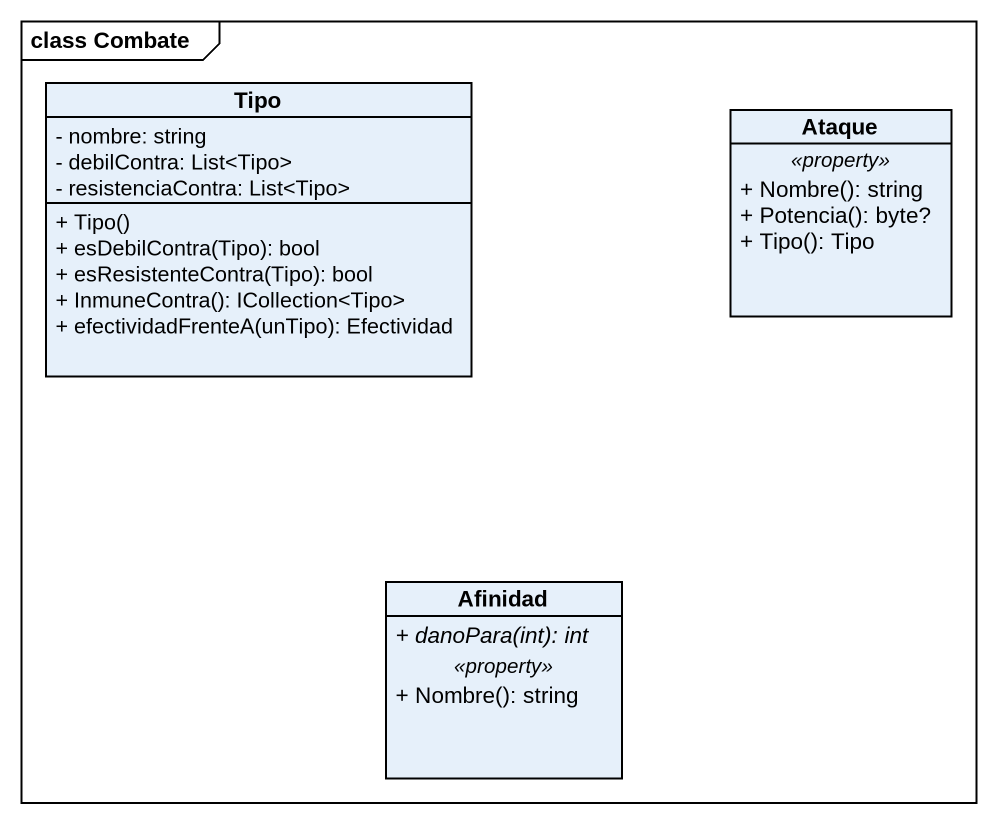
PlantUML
@startuml
mainframe class Combate
hide circle
hide empty members
skinparam classAttributeIconSize 0
class Tipo {
  - nombre: string
  - debilContra: List<Tipo>
  - resistenciaContra: List<Tipo>
  + Tipo()
  + esDebilContra(Tipo): bool
  + esResistenteContra(Tipo): bool
  + InmuneContra(): ICollection<Tipo>
  + efectividadFrenteA(unTipo): Efectividad
}
class Ataque {
  .. <<property>> ..
  + Nombre(): string
  + Potencia(): byte?
  + Tipo(): Tipo
}
class Afinidad {
  {abstract} + danoPara(int): int
  .. <<property>> ..
  + Nombre(): string
}
@enduml
